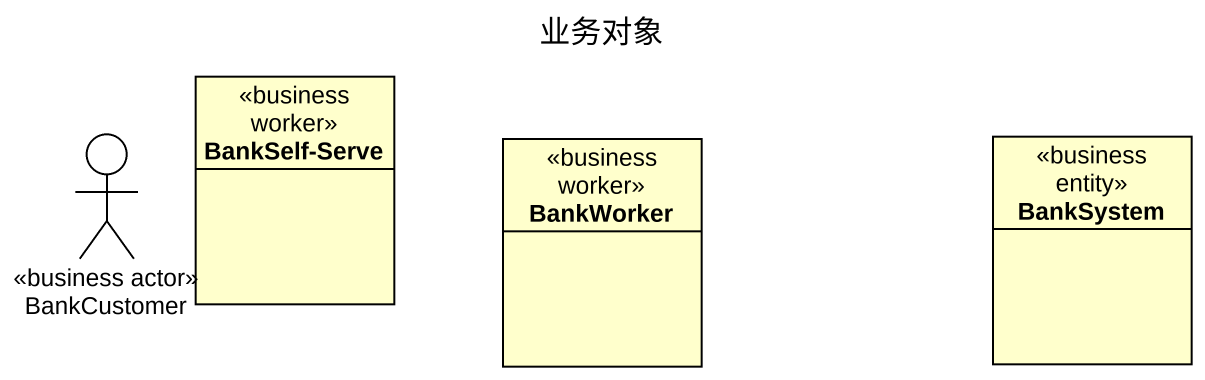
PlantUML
@startuml
title 业务对象
allowmixing
hide circle
hide empty members
class "BankSelf-Serve" as BankSelf_Serve <<business worker>>
actor BankCustomer <<business actor>>
class BankWorker <<business worker>>
class BankSystem <<business entity>>
@enduml
